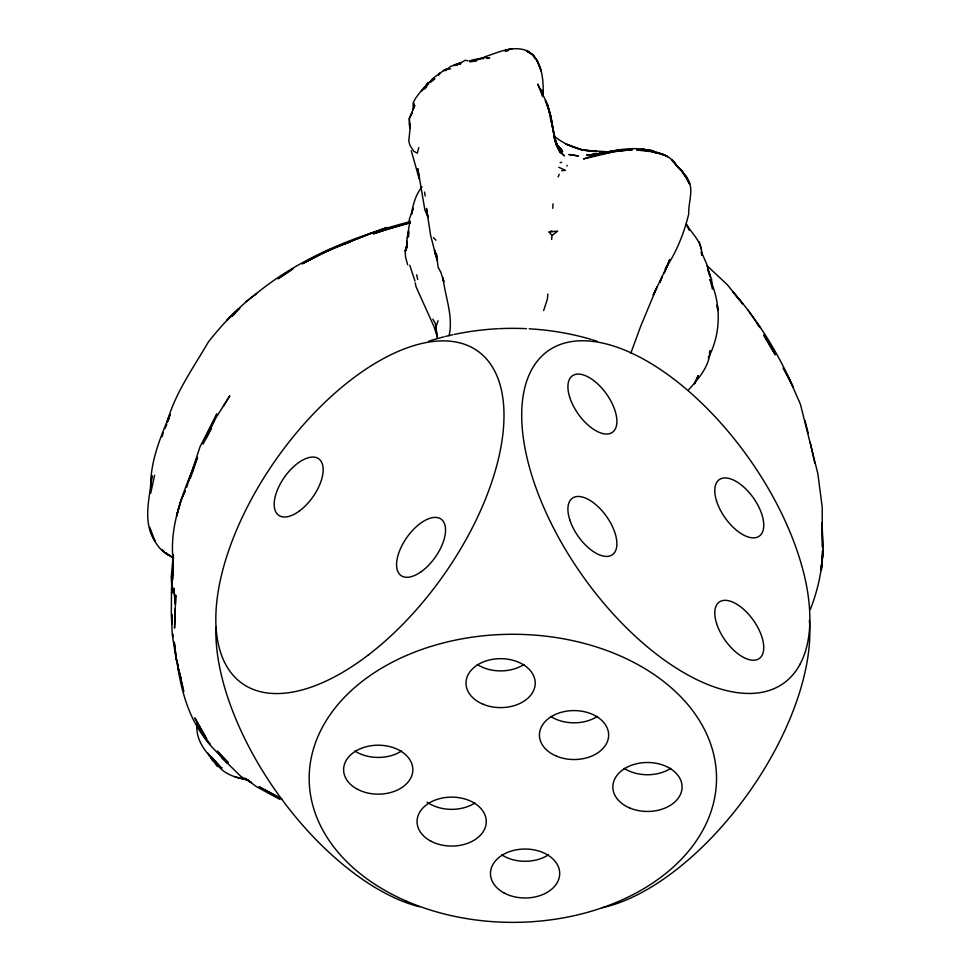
<?xml version="1.0" encoding="UTF-8"?>
<svg xmlns="http://www.w3.org/2000/svg" width="971" height="971" viewBox="0 0 971 971"><rect width="100%" height="100%" fill="white"/><g stroke="black" fill="none" stroke-linecap="round" stroke-linejoin="round"><path stroke-width="1.46" d="M822.291 558.349L822.291 551.322M822.291 547.098L822.206 507.117L817.849 473.617L800.371 404.13L789.362 379.03L783.184 367.888L793.392 387.575C777.953 352.995 758.205 320.357 732.996 292.004L743.106 304.263L727.17 284.576L707.094 265.787M172.061 592.334L172.219 581.738L172.049 592.298L172.365 586.678M172.692 579.566L173.299 554.538L172.996 572.332L171.491 589.069L171.321 614.4L172.268 634.633L176.334 660.219L174.282 642.147C178.603 677.758 184.539 716.028 209.53 743.701M407.165 246.877L407.286 241.451L406.242 249.875L407.286 241.451M409.786 223.718L409.883 220.866L407.371 237.519M175.448 603.998L175.763 595.15L174.549 628.091L175.29 608.307M822.765 551.516C822.024 571.227 817.618 590.89 810.397 609.218M552.778 208.34L553.009 203.849M196.882 725.143C195.851 739.186 204.832 752.319 215.234 761.046C221.376 773.79 235.285 777.674 248.042 780.004L234.933 776.909M410.15 127.905L408.779 141.026L410.017 145.577L413.804 151.221L417.287 153.2L418.768 147.568M408.56 236.827L408.925 231.887M551.674 239.497L551.977 235.54L549.113 232.057L551.868 230.819M823.117 550.169L821.369 569.795L823.117 550.169L822.024 522.592L822.74 547.595M547.838 294.007L547.426 298.983L543.639 310.55M567.003 166.114L567.088 165.301M411.486 213.972C413.039 204.286 415.746 194.576 422.057 186.808M408.621 230.989L406.74 240.614L406.983 246.598M449.088 335.699C453.493 316.182 445.179 297.077 443.067 277.9L443.759 281.869L440.834 272.317L438.091 267.061L436.501 254.305L434.51 250.263L436.901 260.155L436.501 254.305M150.711 493.219L154.595 475.232M407.019 243.685L405.283 251.101L407.104 246.015L405.138 251.028L405.55 257.097L407.674 264.816M411.643 213.887L413.185 208.255L409.24 219.519L409.519 223.743M162.084 436.816L163.262 432.726M168.092 421.001L170.071 414.326L168.117 420.552M167.012 422.385C175.011 393.231 193.229 368.118 208.243 342.168C222.432 324.144 238.283 307.188 256.696 293.436L246.1 301.508M709.316 353.359L710.165 350.652C709.51 366.188 698.586 378.836 688.621 389.759M192.379 472.913L197.501 457.353C184.587 489.663 169.476 522.799 172.935 558.568L171.236 577.09L172.073 593.087M438.067 320.733L435.651 327.98L437.314 338.478M167.036 422.482L168.857 417.142C159.596 439.353 150.456 462.099 150.663 486.629L151.913 475.62C150.044 497.249 141.887 521.694 155.093 541.248L149.668 527.265M186.578 487.491L200.062 446.66L216.873 413.877L207.745 432.945M204.857 439.499L207.09 434.316M426.075 87.256L427.556 83.203L434.838 78.724L430.845 82.098M630.81 353.213L640.824 325.916L657.197 286.639L653.192 295.111L667.963 264.428L665.536 268.239M413.792 103.266L414.653 105.621L413.1 109.759L413.161 102.805L415.637 98.144L421.608 90.254L426.609 86.917L424.703 88.798M410.612 116.107L412.299 112.248L409.313 118.547L409.701 126.376L409.313 118.547L414.653 105.621M188.325 481.349L194.139 466.493M190.292 478.218L191.857 474.236M558.155 176.904L559.223 174.258M708.284 357.814C721.198 333.672 721.295 304.069 709.995 279.308L712.423 289.091L711.537 279.029L707.543 268.518L710.08 276.711L706.9 264.513L701.317 251.732L701.669 255.409M164.997 428.575L166.745 424.424M206.083 438.2L215.938 417.785L229.811 395.719L223.342 406.497M800.359 663.703L802.714 658.714A203.764 101.906 54.7 0 0 808.078 640.338A203.861 101.967 54.7 0 0 808.103 595.199A203.764 101.906 54.7 0 0 802.762 569.309L800.383 560.995A203.692 101.834 54.7 0 0 579.226 340.833A203.692 101.834 54.7 0 0 579.226 571.009A203.692 101.834 54.7 0 0 800.359 663.691M203.024 444.111L211.46 428.587M665.366 268.627C676.544 252.205 684.021 233.222 688.718 214.021C688.123 200.827 695.94 186.044 684.579 175.144L689.507 183.98L686.339 176.309L677.564 166.709L680.61 169.876M430.323 81.734L432.532 78.639L443.431 70.64L446.077 69.111L450.678 68.941M438.661 75.131L440.336 72.922L438.613 74.633M482.83 59.073L484.432 56.949C498.439 52.434 513.21 44.739 528.2 51.172C542.728 61.064 543.529 80.338 543.165 96.178M423.769 88.737L427.823 84.404L421.511 91.092L427.556 83.203L428.854 83.785M477.817 59.534L484.869 57.471L489.7 57.872L487.041 58.551M469.952 62.035L471.809 60.068L482.126 58.09L477.04 59.899M231.899 316.546L234.97 313.366M232.87 315.563L239.825 308.377M238.259 309.094L226.801 320.466L235.213 312.14M254.366 295.233C298.704 258.322 354.269 235.965 409.738 221.764M551.977 235.54L557.706 231.074L549.113 232.057M456.989 64.887L465.291 60.214L467.682 60.833M457.11 64.547L460.339 62.714L453.833 65.081L460.994 63.625L450.617 66.38L445.398 70.64L447.558 68.941L443.431 70.64L446.332 69.961M304.469 262.753L331.135 248.964L307.965 260.774M302.284 263.978L314.046 257.376M335.638 247.071L320.94 253.892L367.912 234.29L386.883 227.493L335.638 247.071L348.225 242.483M345.093 243.867L350.191 241.985M376.687 232.639L373.374 233.841L390.196 228.027L376.687 232.639L410.126 222.699M505.357 50.771L512.154 48.55L504.689 50.674L507.784 50.978M409.701 222.845L386.519 229.156M471.275 61.768L476.543 60.7L469.151 60.809M611.864 151.258L587.673 155.554L610.14 151.792L589.628 154.838M611.475 151.342L597.881 153.94C616.391 150.019 636.891 145.055 655.097 152.435M614.449 150.918L617.422 150.493M603.962 153.357L589.713 154.85M613.271 150.991L618.418 150.274M632.412 149.558L614.255 151.61L598.415 154.656L583.486 158.916L614.255 151.61L632.412 149.558L629.73 149.825M561.663 170.726L565.486 170.313L558.774 167.279M593.584 154.571L586.605 155.02L588.305 154.923M560.146 162.509L561.724 162.436M622.545 150.019L625.385 149.935M207.867 753.083L216.667 765.646L220.065 766.131M611.147 152.01L582.576 150.177L565.425 143.914L581.593 149.692L596.91 151.512C581.35 151.33 565.777 145.941 553.919 135.77M653.629 151.949L636.794 150.007C651.468 150.214 670.172 152.568 677.612 167.073M216.667 765.646L222.189 767.855M280.049 797.931L259.014 786.741L282.027 799.109M656.032 153.224L650.667 150.456L641.467 149.109L652.84 150.59L656.238 153.078M279.951 799.449L256.417 786.644L245.093 778.281L251.574 782.687L241.002 776.509L221.619 757.574M164.087 551.407L162.023 549.804L165.556 553.106L173.845 558.204M165.556 553.106L171.418 556.784M561.104 150.687L562.707 151.779L556.893 144.728L553.761 137.032M166.162 553.021L169.27 555.436C159.45 550.691 153.442 540.726 150.481 530.567M560.388 148.211L555.776 143.939L561.869 149.959L556.007 143.672L560.303 149.595M227.432 763.388L209.894 744.866L205.415 738.87L196.458 723.249L203.813 735.921L210.379 744.393M433.418 237.604L435.967 240.201M211.617 757.101L219.13 765.136M684.786 175.715L682.637 172.001L671.774 159.912L676.787 166.053M701.693 255.167C702.798 242.459 692.311 234.193 686.279 224.277L689.398 230.188L687.213 225.381M682.637 172.001L681.496 170.411L684.167 174.768M747.816 309.761L760.014 327.615L756.882 322.882M208.741 754.479L212.588 760.791M432.835 319.119L435.36 323.525L437.302 336.148L433.479 325.406L416.086 286.858L415.175 282.84M547.304 104.018L550.897 118.413L547.304 104.018L537.74 84.028L542.036 94.879M411.243 150.614L419.193 178.761L417.846 168.711L424.861 209.894L428.065 217.468L426.5 208.425L430.639 235.552L435.979 256.053L434.51 250.263M414.957 281.044L409.75 265.265M555.036 140.989L556.31 144.934L561.104 151.61C550.569 136.559 553.737 116.69 545.35 100.608L549.258 111.022M552.147 123.608L550.375 117.916L556.626 145.614L553.846 133.452L555.91 142.482L560.461 152.969L556.626 145.614L558.98 150.42L564.333 155.906C550.266 143.15 554.854 121.436 547.28 105.269L550.897 116.629L554.659 137.299M181.067 678.595L178.13 668.449L180.946 678.207M178.446 668.716L183.859 691.376M699.278 241.9L701.28 249.256M804.935 420.504L808.2 433.115M416.644 274.793L417.724 279.417M178.446 668.703L182.597 687.055M814.778 463.179L810.215 442.242M177.742 663.8L178.312 666.482M542.631 96.687L541.26 89.769L542.109 94.114M176.843 660.074L178.13 667.283M424.558 192.064L425.201 196.021M542.85 96.202L541.952 90.412L542.85 96.311M173.87 642.499L174.234 645.314M717.217 305.307L717.763 310.186L717.168 304.845M175.266 604.035L173.833 588.098L175.278 602.833M172.134 587.916L172.316 590.781M172.34 623.855L172.219 614.497L172.365 617.362M172.959 633.99L173.129 636.879M409.531 123.232L409.701 127.99M809.377 620.372A203.679 101.846 -54.7 0 1 746.833 795.322A203.679 101.846 -54.7 0 1 602.263 907.703M419.326 906.744A203.679 101.821 54.7 0 1 215.95 626.647M428.599 341.234A203.679 144.024 0 0 1 444.22 336.767M445.665 336.403A203.679 144.024 0 0 1 452.935 334.716M454.404 334.4A203.679 144.024 0 0 1 498.111 328.72M499.422 328.659A203.679 144.024 0 0 1 526.452 328.671M529.171 328.805A203.679 144.024 0 0 1 591.278 339.449M592.711 339.886A203.679 144.024 0 0 1 597.019 341.222M548.421 854.881A34.616 24.481 0 0 1 501.728 854.868M670.815 768.34A34.616 24.481 0 0 1 624.135 768.34M523.952 664.492A34.616 24.481 0 0 1 477.271 664.504M401.557 751.032A34.616 24.481 0 0 1 354.876 751.032M597.383 716.416A34.616 24.481 0 0 1 550.703 716.428M474.989 802.956A34.616 24.481 0 0 1 427.179 802.192M822.206 561.165L820.677 569.759L822.206 561.165M177.438 512.47L176.649 516.256L181.079 500.356L185.243 490.756L181.164 499.689L177.438 512.47M661.639 277.912L659.795 282.525L662.307 276.262L661.639 277.912M669.614 259.791L664.346 272.705L669.614 259.791M698.088 375.85L694.556 383.679L698.088 375.85M292.732 268.931L278.167 278.677L292.732 268.931M578.231 155.906L568.97 154.571L578.231 155.906M655.68 152.326L648.859 150.687L663.496 154.777L655.68 152.326M664.382 154.887L661.312 153.94L667.55 156.634L664.382 154.887M533.395 54.946L526.197 50.856L532.193 54.534L537.206 60.882L541.284 71.053L537.206 60.882L533.395 54.946M228.039 762.466L217.298 751.275L228.039 762.466M206.58 738.785L194.916 718.103L206.58 738.785M775.222 354.646L763.825 335.213L775.222 354.646M406.279 901.076A203.679 144.048 0 0 0 716.452 782.238A203.679 144.048 0 0 0 415.806 651.675A203.679 144.048 0 0 0 406.279 901.076M367.815 655.364A203.679 101.821 -54.7 0 0 480.414 353.128A203.679 101.821 -54.7 0 0 231.377 543.044A203.679 101.821 -54.7 0 0 367.815 655.364M569.674 397.103A34.616 17.308 54.7 0 0 611.645 432.799A34.616 17.308 54.7 0 0 595.866 382.283A34.616 17.308 54.7 0 0 569.674 397.103M569.71 519.619A34.616 17.308 54.7 0 0 611.706 555.145A34.616 17.308 54.7 0 0 595.757 504.58A34.616 17.308 54.7 0 0 569.71 519.619M716.574 623.455A34.616 17.308 54.7 0 0 758.557 658.981A34.616 17.308 54.7 0 0 742.621 608.429A34.616 17.308 54.7 0 0 716.574 623.455M716.537 500.951A34.616 17.308 54.7 0 0 758.497 536.635A34.616 17.308 54.7 0 0 742.73 486.131A34.616 17.308 54.7 0 0 716.537 500.951M421.365 571.591A34.616 17.308 -54.7 0 0 442.096 519.958A34.616 17.308 -54.7 0 0 399.712 550.46A34.616 17.308 -54.7 0 0 421.365 571.591M298.85 511.377A34.616 17.308 -54.7 0 0 319.787 459.708A34.616 17.308 -54.7 0 0 277.39 489.979A34.616 17.308 -54.7 0 0 298.85 511.377M430.893 841.177A34.616 24.481 0 0 0 486.022 824.513A34.616 24.481 0 0 0 438.042 799.097A34.616 24.481 0 0 0 430.893 841.177M556.577 756.191A34.616 24.481 0 0 0 608.647 735.181A34.616 24.481 0 0 0 556.869 713.806A34.616 24.481 0 0 0 556.577 756.191M357.462 789.265A34.616 24.481 0 0 0 412.59 772.588A34.616 24.481 0 0 0 364.611 747.172A34.616 24.481 0 0 0 357.462 789.265M483.157 704.278A34.616 24.481 0 0 0 535.215 683.256A34.616 24.481 0 0 0 483.449 661.882A34.616 24.481 0 0 0 483.157 704.278M630.009 808.115A34.616 24.481 0 0 0 682.079 787.105A34.616 24.481 0 0 0 630.3 765.718A34.616 24.481 0 0 0 630.009 808.115M504.325 893.102A34.616 24.481 0 0 0 559.454 876.437A34.616 24.481 0 0 0 511.474 851.009A34.616 24.481 0 0 0 504.325 893.102"/></g></svg>
